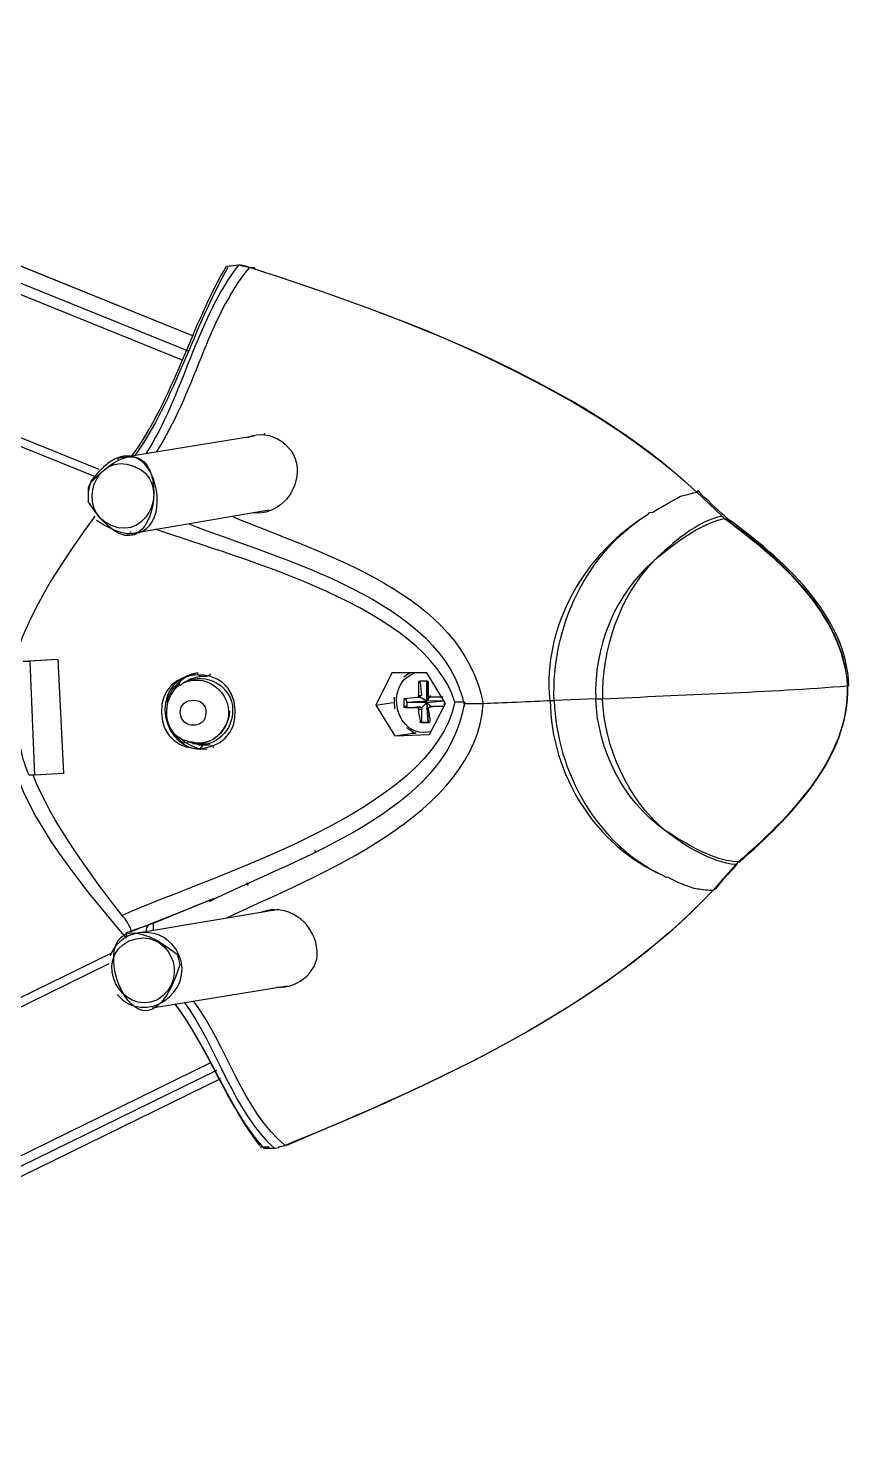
# Model space of a CAD drawing. Header units: millimetres. Extents: x 980 to 1117, y 626 to 781.
# Drawn here: x 1024.66 to 1028.12, y 764.83 to 770.78 of the extents above; entities that cross this region are included whole.
import ezdxf

# ---------------------------------------------------------------- set-up
doc = ezdxf.new("R2010")
doc.units = ezdxf.units.MM
doc.layers.add('Layer 1', color=7, linetype='Continuous')

# ---------------------------------------------------------------- blocks, each defined once
blk = doc.blocks.new('Antena TDT')
at = {"layer": 'Layer 1'}
for points in [[(2086.863, 937.97), (2086.863, 937.97), (2072.688, 943.77), (2072.688, 943.77)], [(2086.863, 937.97), (2086.863, 937.97), (2072.713, 943.77), (2072.713, 943.77)], [(2072.088, 943.495), (2072.088, 943.495), (2086.663, 937.52), (2086.663, 937.52)], [(2072.163, 943.67), (2072.163, 943.67), (2086.763, 937.695), (2086.763, 937.695)], [(2073.238, 940.17), (2073.238, 940.17), (2084.988, 935.37), (2084.988, 935.37)], [(2073.538, 940.22), (2073.538, 940.22), (2085.088, 935.495), (2085.088, 935.495)], [(2085.713, 935.745), (2086.48, 936.784), (2086.839, 938.2), (2087.488, 939.27)], [(2087.513, 939.245), (2086.887, 938.18), (2086.509, 936.785), (2085.763, 935.745)], [(2087.713, 939.295), (2086.926, 938.291), (2086.667, 936.86), (2085.963, 935.77)], [(2087.913, 939.245), (2087.122, 938.307), (2086.862, 936.857), (2086.163, 935.82)], [(2087.488, 939.27), (2087.488, 939.27), (2087.713, 939.295), (2087.713, 939.295)], [(2087.513, 939.27), (2087.513, 939.27), (2087.713, 939.295), (2087.713, 939.295)], [(2087.713, 939.295), (2087.757, 939.276), (2087.866, 939.253), (2087.913, 939.245)], [(2087.913, 939.245), (2087.869, 939.264), (2087.761, 939.286), (2087.713, 939.295)], [(2087.913, 939.245), (2087.929, 939.237), (2088.036, 939.266), (2088.013, 939.22)], [(2096.238, 935.02), (2094.012, 937.111), (2090.769, 938.302), (2087.913, 939.245)], [(2096.238, 935.02), (2093.998, 937.091), (2090.772, 938.31), (2087.913, 939.245)], [(2084.938, 935.245), (2086.695, 937.134), (2086.317, 932.654), (2084.888, 934.895)], [(2085.038, 934.545), (2086.858, 933.317), (2086.248, 936.999), (2084.938, 935.27)], [(2087.988, 936.095), (2087.988, 936.095), (2085.463, 935.695), (2085.463, 935.695)], [(2087.863, 936.07), (2088.284, 936.283), (2088.826, 935.884), (2088.788, 935.42)], [(2088.163, 936.12), (2088.163, 936.12), (2088.188, 936.145), (2088.188, 936.145)], [(2085.313, 934.445), (2084.628, 934.736), (2085.03, 935.846), (2085.738, 935.545)], [(2085.738, 935.545), (2086.457, 935.299), (2086.034, 934.124), (2085.313, 934.445)], [(2085.463, 935.695), (2085.463, 935.695), (2085.438, 935.67), (2085.438, 935.67)], [(2084.938, 935.27), (2084.938, 935.27), (2084.888, 935.07), (2084.888, 935.07)], [(2088.788, 935.42), (2088.768, 934.996), (2088.404, 934.609), (2087.963, 934.67)], [(2084.913, 935.22), (2084.908, 935.202), (2084.883, 935.138), (2084.888, 935.12)], [(2084.888, 935.12), (2084.888, 935.065), (2084.888, 934.95), (2084.888, 934.895)], [(2095.938, 934.945), (2096.005, 934.961), (2096.174, 935.004), (2096.238, 935.02)], [(2096.288, 935.02), (2096.27, 935.045), (2096.257, 935.045), (2096.238, 935.02)], [(2096.713, 934.57), (2096.713, 934.57), (2096.238, 935.02), (2096.238, 935.02)], [(2096.238, 935.02), (2096.238, 935.02), (2096.713, 934.57), (2096.713, 934.57)], [(2096.763, 934.57), (2096.639, 934.673), (2096.401, 934.902), (2096.288, 935.02)], [(2095.413, 934.645), (2095.541, 934.72), (2095.81, 934.875), (2095.938, 934.945)], [(2085.013, 934.62), (2082.47, 931.224), (2082.941, 929.834), (2085.563, 926.745)], [(2085.688, 934.295), (2085.688, 934.295), (2088.263, 934.72), (2088.263, 934.72)], [(2086.763, 934.47), (2088.398, 933.812), (2091.529, 933.019), (2091.888, 931.045)], [(2087.588, 934.595), (2089.283, 933.88), (2091.847, 933.153), (2092.238, 931.095)], [(2093.488, 931.145), (2093.348, 932.539), (2094.166, 933.901), (2095.338, 934.62)], [(2093.563, 931.145), (2093.516, 932.511), (2094.167, 933.885), (2095.338, 934.62)], [(2095.338, 934.62), (2095.351, 934.645), (2095.389, 934.648), (2095.413, 934.645)], [(2096.713, 934.57), (2096.244, 934.482), (2095.775, 934.066), (2095.438, 933.745)], [(2096.763, 934.52), (2096.288, 934.43), (2095.812, 934.045), (2095.438, 933.745)], [(2096.763, 934.52), (2096.763, 934.52), (2096.713, 934.57), (2096.713, 934.57)], [(2096.713, 934.57), (2096.713, 934.57), (2096.763, 934.52), (2096.763, 934.52)], [(2096.713, 934.57), (2096.713, 934.57), (2096.738, 934.545), (2096.738, 934.545)], [(2096.813, 934.52), (2096.801, 934.532), (2096.776, 934.557), (2096.763, 934.57)], [(2099.038, 931.395), (2098.976, 932.734), (2097.775, 933.79), (2096.763, 934.52)], [(2096.763, 934.52), (2097.778, 933.761), (2098.94, 932.746), (2099.038, 931.395)], [(2096.763, 934.52), (2096.763, 934.52), (2096.813, 934.52), (2096.813, 934.52)], [(2099.063, 931.395), (2099.022, 932.734), (2097.813, 933.781), (2096.813, 934.52)], [(2085.663, 934.32), (2085.663, 934.32), (2085.688, 934.32), (2085.688, 934.32)], [(2091.713, 931.12), (2091.175, 932.897), (2087.754, 933.794), (2086.138, 934.37)], [(2095.438, 933.745), (2094.7, 933.122), (2094.306, 932.128), (2094.338, 931.17)], [(2095.438, 933.745), (2094.791, 933.096), (2094.446, 932.076), (2094.463, 931.17)], [(2083.663, 931.92), (2083.663, 931.92), (2083.788, 931.92), (2083.788, 931.92)], [(2084.313, 931.945), (2084.313, 931.945), (2083.763, 931.92), (2083.763, 931.92)], [(2084.313, 931.945), (2084.313, 931.945), (2083.788, 931.92), (2083.788, 931.92)], [(2083.788, 931.92), (2083.788, 931.92), (2083.863, 929.795), (2083.863, 929.795)], [(2084.413, 929.82), (2084.413, 929.82), (2084.313, 931.945), (2084.313, 931.945)], [(2087.613, 930.995), (2087.6, 931.903), (2086.184, 931.847), (2086.238, 930.945)], [(2086.863, 931.67), (2085.974, 931.52), (2086.215, 930.158), (2087.088, 930.27)], [(2086.338, 931.145), (2086.403, 931.4), (2086.647, 931.653), (2086.913, 931.695)], [(2086.638, 931.495), (2087.025, 931.685), (2087.467, 931.396), (2087.488, 930.97)], [(2086.688, 931.52), (2087.057, 931.715), (2087.581, 931.434), (2087.563, 930.995)], [(2086.963, 931.62), (2086.939, 931.611), (2086.745, 931.576), (2086.738, 931.545)], [(2086.913, 931.695), (2086.905, 931.663), (2086.946, 931.641), (2086.963, 931.62)], [(2086.988, 931.62), (2086.988, 931.62), (2086.963, 931.62), (2086.963, 931.62)], [(2087.063, 931.62), (2087.063, 931.62), (2086.988, 931.62), (2086.988, 931.62)], [(2087.063, 931.62), (2087.087, 931.627), (2087.151, 931.645), (2087.163, 931.67)], [(2090.538, 931.67), (2090.538, 931.67), (2090.238, 931.07), (2090.238, 931.07)], [(2091.263, 930.57), (2090.618, 930.42), (2090.36, 931.443), (2090.963, 931.67)], [(2091.188, 931.67), (2091.188, 931.67), (2090.538, 931.67), (2090.538, 931.67)], [(2090.763, 931.595), (2090.763, 931.595), (2090.863, 931.67), (2090.863, 931.67)], [(2090.863, 931.67), (2090.863, 931.67), (2090.863, 931.645), (2090.863, 931.645)], [(2091.538, 931.095), (2091.538, 931.095), (2091.188, 931.67), (2091.188, 931.67)], [(2086.588, 931.47), (2086.206, 931.217), (2086.246, 930.529), (2086.713, 930.42)], [(2086.588, 931.52), (2086.58, 931.505), (2086.446, 931.364), (2086.463, 931.345)], [(2086.588, 931.445), (2086.588, 931.445), (2086.638, 931.495), (2086.638, 931.495)], [(2086.688, 931.52), (2086.688, 931.52), (2086.638, 931.495), (2086.638, 931.495)], [(2086.738, 931.545), (2086.738, 931.545), (2086.688, 931.52), (2086.688, 931.52)], [(2091.038, 931.495), (2091.035, 931.517), (2091.041, 931.523), (2091.063, 931.52)], [(2091.038, 931.245), (2091.038, 931.326), (2091.038, 931.413), (2091.038, 931.495)], [(2091.063, 931.495), (2091.063, 931.495), (2091.038, 931.495), (2091.038, 931.495)], [(2091.063, 931.52), (2091.063, 931.52), (2091.188, 931.52), (2091.188, 931.52)], [(2091.063, 931.495), (2091.063, 931.495), (2091.088, 931.245), (2091.088, 931.245)], [(2091.188, 931.52), (2091.21, 931.523), (2091.217, 931.517), (2091.213, 931.495)], [(2091.188, 931.145), (2091.188, 931.145), (2091.188, 931.52), (2091.188, 931.52)], [(2091.188, 931.52), (2091.188, 931.52), (2091.188, 931.145), (2091.188, 931.145)], [(2091.213, 931.495), (2091.213, 931.413), (2091.213, 931.326), (2091.213, 931.245)], [(2094.463, 931.17), (2095.948, 931.244), (2097.563, 931.281), (2099.038, 931.395)], [(2099.038, 931.395), (2099.069, 930.055), (2097.926, 928.934), (2096.988, 928.12)], [(2097.013, 928.12), (2097.954, 928.955), (2099.073, 930.038), (2099.038, 931.395)], [(2099.063, 931.395), (2099.063, 931.395), (2099.038, 931.395), (2099.038, 931.395)], [(2091.713, 931.12), (2091.28, 929.091), (2087.23, 927.932), (2085.488, 927.17)], [(2086.588, 930.945), (2086.576, 931.259), (2087.094, 931.254), (2087.063, 930.945)], [(2091.888, 931.12), (2091.586, 929.084), (2088.731, 928.229), (2087.113, 927.42)], [(2087.438, 927.12), (2089.079, 927.875), (2092.111, 929.026), (2092.238, 931.095)], [(2090.238, 931.07), (2090.238, 931.07), (2090.563, 931.12), (2090.563, 931.12)], [(2090.238, 931.07), (2090.238, 931.07), (2090.588, 930.495), (2090.588, 930.495)], [(2090.588, 930.995), (2090.588, 931), (2090.588, 931.206), (2090.588, 931.22)], [(2090.788, 931.02), (2090.766, 931.016), (2090.76, 931.023), (2090.763, 931.045)], [(2090.763, 931.195), (2090.763, 931.195), (2091.013, 931.22), (2091.013, 931.22)], [(2090.763, 931.195), (2090.763, 931.195), (2090.763, 931.195), (2090.763, 931.195)], [(2090.763, 931.12), (2090.763, 931.12), (2090.763, 931.195), (2090.763, 931.195)], [(2090.763, 931.195), (2090.763, 931.195), (2090.788, 931.195), (2090.788, 931.195)], [(2090.763, 931.045), (2090.763, 931.045), (2090.763, 931.12), (2090.763, 931.12)], [(2090.813, 931.045), (2090.813, 931.045), (2090.763, 931.045), (2090.763, 931.045)], [(2090.788, 931.195), (2090.788, 931.195), (2090.813, 931.12), (2090.813, 931.12)], [(2091.188, 931.145), (2091.188, 931.145), (2090.813, 931.12), (2090.813, 931.12)], [(2090.813, 931.12), (2090.813, 931.12), (2090.813, 931.12), (2090.813, 931.12)], [(2090.813, 931.12), (2090.813, 931.12), (2090.813, 931.045), (2090.813, 931.045)], [(2091.188, 931.12), (2091.188, 931.12), (2090.813, 931.12), (2090.813, 931.12)], [(2090.813, 931.02), (2090.813, 931.02), (2091.063, 931.045), (2091.063, 931.045)], [(2090.813, 931.045), (2090.813, 931.045), (2090.813, 931.02), (2090.813, 931.02)], [(2091.013, 931.22), (2091.013, 931.22), (2091.063, 931.22), (2091.063, 931.22)], [(2091.063, 931.045), (2091.063, 931.045), (2091.013, 931.02), (2091.013, 931.02)], [(2091.088, 931.245), (2091.088, 931.245), (2091.038, 931.245), (2091.038, 931.245)], [(2091.063, 931.22), (2091.063, 931.22), (2091.038, 931.22), (2091.038, 931.22)], [(2091.088, 931.245), (2091.066, 931.248), (2091.06, 931.242), (2091.063, 931.22)], [(2091.088, 931.02), (2091.066, 931.016), (2091.06, 931.023), (2091.063, 931.045)], [(2091.188, 931.145), (2091.188, 931.145), (2091.063, 931.22), (2091.063, 931.22)], [(2091.188, 931.12), (2091.188, 931.12), (2091.088, 931.02), (2091.088, 931.02)], [(2091.188, 931.145), (2091.188, 931.145), (2091.263, 931.245), (2091.263, 931.245)], [(2091.513, 931.145), (2091.513, 931.145), (2091.188, 931.145), (2091.188, 931.145)], [(2091.188, 931.12), (2091.188, 931.12), (2091.513, 931.145), (2091.513, 931.145)], [(2091.188, 931.12), (2091.188, 931.12), (2091.263, 931.045), (2091.263, 931.045)], [(2091.213, 930.745), (2091.213, 930.745), (2091.188, 931.12), (2091.188, 931.12)], [(2091.188, 931.12), (2091.188, 931.12), (2091.213, 930.745), (2091.213, 930.745)], [(2091.263, 931.045), (2091.25, 931.015), (2091.204, 931.03), (2091.213, 930.995)], [(2091.213, 931.245), (2091.21, 931.223), (2091.216, 931.216), (2091.238, 931.22)], [(2091.238, 931.22), (2091.238, 931.22), (2091.488, 931.22), (2091.488, 931.22)], [(2091.238, 930.52), (2091.238, 930.52), (2091.538, 931.095), (2091.538, 931.095)], [(2091.288, 931.045), (2091.288, 931.045), (2091.238, 931.045), (2091.238, 931.045)], [(2091.513, 931.045), (2091.513, 931.045), (2091.263, 931.045), (2091.263, 931.045)], [(2091.263, 931.045), (2091.263, 931.045), (2091.313, 931.045), (2091.313, 931.045)], [(2091.313, 931.045), (2091.313, 931.045), (2091.513, 931.045), (2091.513, 931.045)], [(2091.513, 931.145), (2091.513, 931.145), (2091.513, 931.07), (2091.513, 931.07)], [(2091.513, 931.145), (2091.513, 931.145), (2091.513, 931.145), (2091.513, 931.145)], [(2091.513, 931.07), (2091.513, 931.07), (2091.513, 931.045), (2091.513, 931.045)], [(2091.888, 931.12), (2091.856, 931.12), (2091.748, 931.12), (2091.713, 931.12)], [(2091.888, 931.095), (2092.001, 931.095), (2092.125, 931.095), (2092.238, 931.095)], [(2092.238, 931.095), (2092.55, 931.106), (2093.178, 931.131), (2093.488, 931.145)], [(2093.488, 931.145), (2093.5, 929.767), (2094.317, 928.43), (2095.588, 927.87)], [(2093.488, 931.145), (2093.488, 931.145), (2093.563, 931.145), (2093.563, 931.145)], [(2094.338, 931.17), (2094.338, 931.17), (2093.563, 931.145), (2093.563, 931.145)], [(2093.563, 931.145), (2093.605, 929.809), (2094.353, 928.445), (2095.588, 927.87)], [(2095.613, 928.72), (2094.826, 929.278), (2094.381, 930.217), (2094.338, 931.17)], [(2094.338, 931.17), (2094.338, 931.17), (2094.463, 931.17), (2094.463, 931.17)], [(2095.613, 928.72), (2094.926, 929.307), (2094.499, 930.272), (2094.463, 931.17)], [(2083.763, 929.795), (2083.643, 930.046), (2083.536, 930.566), (2083.538, 930.845)], [(2086.238, 930.945), (2086.243, 930.02), (2087.678, 930.077), (2087.613, 930.995)], [(2087.063, 930.945), (2087.076, 930.628), (2086.601, 930.638), (2086.588, 930.945)], [(2086.713, 930.42), (2087.088, 930.229), (2087.487, 930.592), (2087.513, 930.97)], [(2087.488, 930.97), (2087.513, 930.622), (2087.159, 930.292), (2086.813, 930.395)], [(2087.563, 930.995), (2087.585, 930.634), (2087.229, 930.263), (2086.863, 930.37)], [(2091.013, 931.02), (2091.013, 931.02), (2090.788, 931.02), (2090.788, 931.02)], [(2090.813, 931.02), (2090.813, 931.02), (2090.788, 931.02), (2090.788, 931.02)], [(2091.038, 930.995), (2091.042, 931.017), (2091.035, 931.023), (2091.013, 931.02)], [(2091.063, 930.745), (2091.078, 930.837), (2091.029, 930.905), (2091.038, 930.995)], [(2091.038, 930.995), (2091.038, 930.995), (2091.088, 930.995), (2091.088, 930.995)], [(2091.088, 931.02), (2091.088, 931.02), (2091.088, 930.995), (2091.088, 930.995)], [(2091.088, 930.995), (2091.088, 930.995), (2091.088, 930.745), (2091.088, 930.745)], [(2091.213, 930.995), (2091.221, 930.913), (2091.251, 930.832), (2091.238, 930.745)], [(2086.663, 930.37), (2086.597, 930.385), (2086.488, 930.555), (2086.438, 930.595)], [(2090.588, 930.495), (2090.588, 930.495), (2090.938, 930.545), (2090.938, 930.545)], [(2090.588, 930.495), (2090.588, 930.495), (2091.238, 930.52), (2091.238, 930.52)], [(2090.988, 930.545), (2090.971, 930.529), (2090.828, 930.637), (2090.813, 930.645)], [(2090.913, 930.57), (2090.913, 930.57), (2090.938, 930.545), (2090.938, 930.545)], [(2090.938, 930.545), (2090.938, 930.545), (2090.988, 930.545), (2090.988, 930.545)], [(2091.088, 930.745), (2091.088, 930.745), (2091.063, 930.745), (2091.063, 930.745)], [(2091.088, 930.745), (2091.088, 930.745), (2091.063, 930.745), (2091.063, 930.745)], [(2091.238, 930.745), (2091.238, 930.745), (2091.088, 930.745), (2091.088, 930.745)], [(2091.113, 930.745), (2091.113, 930.745), (2091.088, 930.745), (2091.088, 930.745)], [(2091.088, 930.745), (2091.088, 930.745), (2091.113, 930.745), (2091.113, 930.745)], [(2091.113, 930.745), (2091.113, 930.745), (2091.213, 930.745), (2091.213, 930.745)], [(2091.213, 930.745), (2091.213, 930.745), (2091.213, 930.745), (2091.213, 930.745)], [(2091.213, 930.745), (2091.213, 930.745), (2091.238, 930.745), (2091.238, 930.745)], [(2091.238, 930.745), (2091.238, 930.745), (2091.238, 930.745), (2091.238, 930.745)], [(2091.238, 930.745), (2091.238, 930.745), (2091.238, 930.745), (2091.238, 930.745)], [(2086.563, 930.495), (2086.651, 930.389), (2086.834, 930.305), (2086.963, 930.27)], [(2086.813, 930.395), (2086.813, 930.395), (2086.713, 930.395), (2086.713, 930.395)], [(2086.813, 930.37), (2086.813, 930.37), (2086.863, 930.37), (2086.863, 930.37)], [(2086.863, 930.37), (2086.863, 930.37), (2086.938, 930.345), (2086.938, 930.345)], [(2086.938, 930.345), (2086.938, 930.345), (2087.013, 930.345), (2087.013, 930.345)], [(2087.013, 930.345), (2086.996, 930.323), (2086.955, 930.302), (2086.963, 930.27)], [(2087.013, 930.345), (2087.013, 930.345), (2087.038, 930.345), (2087.038, 930.345)], [(2087.038, 930.345), (2087.038, 930.345), (2087.113, 930.345), (2087.113, 930.345)], [(2087.213, 930.295), (2087.201, 930.319), (2087.137, 930.337), (2087.113, 930.345)], [(2083.863, 929.795), (2083.863, 929.795), (2083.763, 929.795), (2083.763, 929.795)], [(2085.488, 927.17), (2084.946, 927.869), (2084.147, 928.965), (2083.838, 929.795)], [(2084.413, 929.82), (2084.413, 929.82), (2083.863, 929.795), (2083.863, 929.795)], [(2096.988, 928.12), (2096.497, 928.143), (2096.02, 928.461), (2095.613, 928.72)], [(2096.938, 928.07), (2096.476, 928.113), (2095.968, 928.435), (2095.613, 928.72)], [(2086.563, 926.245), (2085.705, 923.575), (2084.297, 928.169), (2086.513, 926.445)], [(2089.113, 928.32), (2089.113, 928.32), (2089.088, 928.37), (2089.088, 928.37)], [(2097.038, 928.145), (2097.038, 928.145), (2097.038, 928.17), (2097.038, 928.17)], [(2096.513, 927.595), (2096.513, 927.595), (2096.963, 928.07), (2096.963, 928.07)], [(2096.938, 928.07), (2096.938, 928.07), (2096.513, 927.595), (2096.513, 927.595)], [(2096.563, 927.62), (2096.665, 927.747), (2096.878, 928.001), (2096.988, 928.12)], [(2096.988, 928.12), (2096.988, 928.12), (2096.938, 928.07), (2096.938, 928.07)], [(2096.988, 928.12), (2096.988, 928.12), (2097.013, 928.12), (2097.013, 928.12)], [(2097.013, 928.12), (2097.013, 928.12), (2097.038, 928.145), (2097.038, 928.145)], [(2097.038, 928.145), (2097.038, 928.145), (2097.038, 928.145), (2097.038, 928.145)], [(2087.813, 927.77), (2087.813, 927.77), (2087.838, 927.72), (2087.838, 927.72)], [(2095.588, 927.87), (2095.601, 927.844), (2095.639, 927.842), (2095.663, 927.845)], [(2095.663, 927.845), (2095.793, 927.771), (2096.068, 927.648), (2096.213, 927.62)], [(2096.213, 927.62), (2096.3, 927.622), (2096.427, 927.584), (2096.513, 927.595)], [(2087.263, 927.495), (2087.194, 927.479), (2085.736, 926.894), (2085.663, 926.87)], [(2087.113, 927.445), (2087.113, 927.445), (2086.063, 927.02), (2086.063, 927.02)], [(2089.113, 926.57), (2089.047, 927.042), (2088.55, 927.394), (2088.088, 927.22)], [(2096.513, 927.595), (2094.429, 925.38), (2091.288, 923.996), (2088.513, 922.87)], [(2096.513, 927.595), (2094.435, 925.383), (2091.3, 924.009), (2088.538, 922.87)], [(2096.563, 927.62), (2096.563, 927.62), (2096.513, 927.595), (2096.513, 927.595)], [(2085.663, 926.87), (2085.637, 926.969), (2085.558, 927.092), (2085.488, 927.17)], [(2088.413, 927.27), (2088.413, 927.27), (2085.813, 926.845), (2085.813, 926.845)], [(2086.538, 926.445), (2086.29, 926.993), (2085.48, 926.99), (2085.263, 926.42)], [(2085.588, 926.77), (2085.563, 926.782), (2085.56, 926.82), (2085.563, 926.845)], [(2085.563, 926.845), (2085.563, 926.845), (2085.763, 926.92), (2085.763, 926.92)], [(2085.563, 926.845), (2085.587, 926.861), (2085.635, 926.875), (2085.663, 926.87)], [(2085.613, 926.695), (2086.338, 926.992), (2086.8, 925.982), (2086.138, 925.595)], [(2085.763, 926.92), (2085.763, 926.92), (2085.988, 926.995), (2085.988, 926.995)], [(2085.813, 926.845), (2085.813, 926.845), (2085.788, 926.845), (2085.788, 926.845)], [(2085.988, 926.995), (2085.945, 926.964), (2085.93, 926.921), (2085.938, 926.87)], [(2086.063, 927.02), (2086.063, 927.02), (2085.988, 926.995), (2085.988, 926.995)], [(2086.063, 927.02), (2086.063, 926.984), (2086.063, 926.93), (2086.063, 926.895)], [(2086.138, 925.595), (2085.449, 925.284), (2084.932, 926.361), (2085.613, 926.695)], [(2088.363, 925.82), (2088.769, 925.788), (2089.208, 926.147), (2089.113, 926.57)], [(2085.288, 926.47), (2085.288, 926.47), (2072.838, 920.445), (2072.838, 920.445)], [(2085.388, 925.695), (2085.897, 925.085), (2086.856, 925.736), (2086.538, 926.445)], [(2086.513, 926.445), (2086.513, 926.445), (2086.563, 926.245), (2086.563, 926.245)], [(2085.238, 926.27), (2085.238, 926.27), (2073.413, 920.52), (2073.413, 920.52)], [(2086.038, 925.445), (2086.038, 925.445), (2088.563, 925.845), (2088.563, 925.845)], [(2088.038, 922.87), (2087.444, 923.638), (2087.067, 924.731), (2086.463, 925.52)], [(2086.463, 925.52), (2087.077, 924.714), (2087.447, 923.544), (2088.113, 922.82)], [(2086.638, 925.545), (2087.249, 924.72), (2087.564, 923.455), (2088.313, 922.82)], [(2088.513, 922.87), (2087.737, 923.495), (2087.415, 924.757), (2086.813, 925.57)], [(2086.013, 925.47), (2086.013, 925.47), (2086.013, 925.47), (2086.013, 925.47)], [(2087.138, 924.42), (2087.138, 924.42), (2073.063, 917.595), (2073.063, 917.595)], [(2087.238, 924.27), (2087.238, 924.27), (2073.138, 917.445), (2073.138, 917.445)], [(2073.638, 917.495), (2073.638, 917.495), (2087.313, 924.12), (2087.313, 924.12)], [(2073.638, 917.495), (2073.638, 917.495), (2087.313, 924.12), (2087.313, 924.12)], [(2088.038, 922.845), (2088.073, 922.845), (2088.18, 922.845), (2088.213, 922.845)], [(2088.113, 922.82), (2088.113, 922.82), (2088.313, 922.82), (2088.313, 922.82)], [(2088.288, 922.82), (2088.323, 922.816), (2088.386, 922.821), (2088.413, 922.845)], [(2088.388, 922.845), (2088.388, 922.845), (2088.513, 922.87), (2088.513, 922.87)], [(2088.538, 922.87), (2088.538, 922.87), (2088.538, 922.87), (2088.538, 922.87)]]:
    blk.add_open_spline(points, degree=3, dxfattribs=at)
blk.add_open_spline([(2091.013, 931.22), (2091.013, 931.22), (2091.013, 931.22), (2091.013, 931.22), (2091.035, 931.216), (2091.042, 931.223), (2091.038, 931.245)], degree=3, knots=[0, 0, 0, 0, 1, 1, 1, 2, 2, 2, 2], dxfattribs=at)

msp = doc.modelspace()

# ---------------------------------------------------------------- block references
at = {"xscale": 0.2257473971633139, "yscale": 0.2257473971633138, "zscale": 0.2257473971633139, "rotation": 0.2425637628917751}
msp.add_blockref('Antena TDT', (555.1486, 555.7432), dxfattribs=at)

doc.saveas('drawing.dxf')
